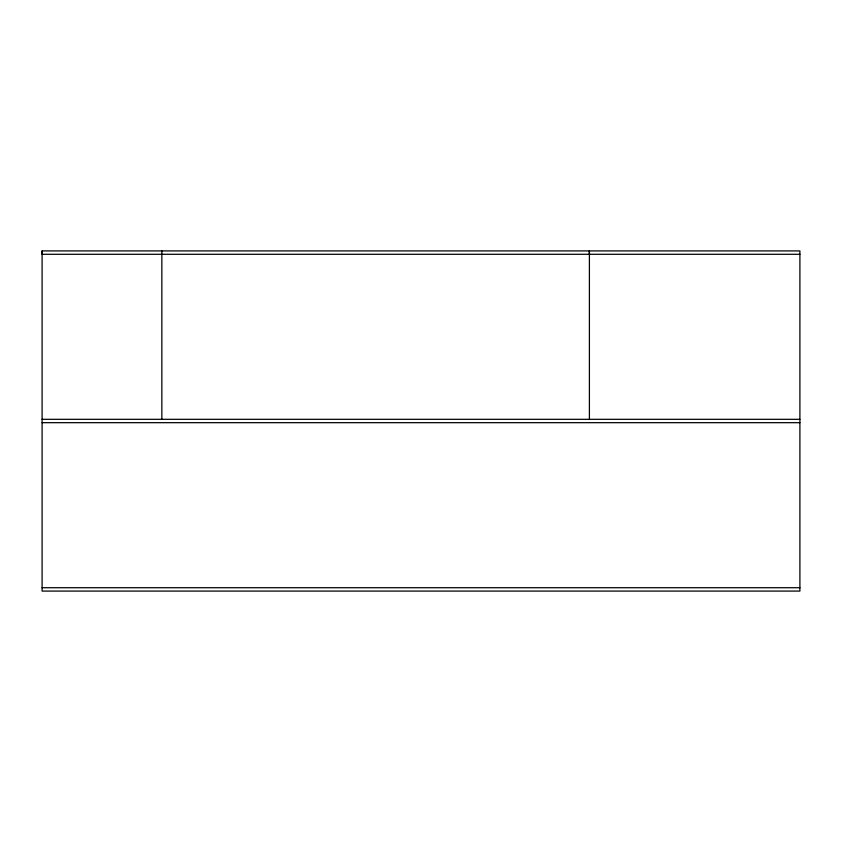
<?xml version="1.0" encoding="UTF-8"?>
<svg xmlns="http://www.w3.org/2000/svg" width="842" height="842" viewBox="0 0 842 842"><rect width="100%" height="100%" fill="white"/><g stroke="black" fill="none" stroke-linecap="round" stroke-linejoin="round"><path stroke-width="1.26" d="M42.1 419.316L42.1 250.916L799.9 250.916L799.9 591.084L42.1 591.084L42.1 419.316L799.9 419.316M589.4 419.316L589.4 250.916L589.4 254.284M799.9 254.284L42.1 254.284L42.1 250.916M42.1 422.684L799.9 422.684M42.1 587.716L799.9 587.716M161.853 250.916L161.853 419.316"/></g></svg>
